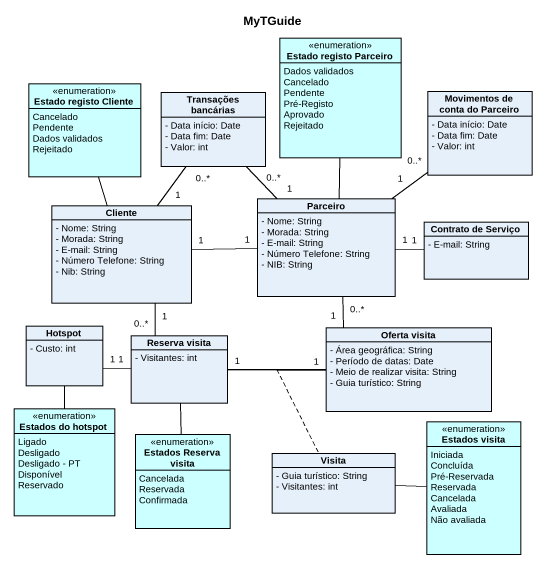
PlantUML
@startuml
title MyTGuide
hide circle
hide empty members
skinparam classAttributeIconSize 0
enum "Estado registo Parceiro" as Estado_registo_Parceiro #CCFFFF {
  Dados validados
  Cancelado
  Pendente
  Pré-Registo
  Aprovado
  Rejeitado
}
enum "Estado registo Cliente" as Estado_registo_Cliente #CCFFFF {
  Cancelado
  Pendente
  Dados validados
  Rejeitado
}
class "Transações bancárias" as Transações_bancárias {
  - Data início: Date
  - Data fim: Date
  - Valor: int
}
class "Movimentos de conta do Parceiro" as Movimentos_de_conta_do {
  - Data início: Date
  - Data fim: Date
  - Valor: int
}
class Cliente {
  - Nome: String
  - Morada: String
  - E-mail: String
  - Número Telefone: String
  - Nib: String
}
class Parceiro {
  - Nome: String
  - Morada: String
  - E-mail: String
  - Número Telefone: String
  - NIB: String
}
class "Contrato de Serviço" as Contrato_de_Serviço {
  - E-mail: String
}
class Hotspot {
  - Custo: int
}
class "Reserva visita" as Reserva_visita {
  - Visitantes: int
}
class "Oferta visita" as Oferta_visita {
  - Área geográfica: String
  - Período de datas: Date
  - Meio de realizar visita: String
  - Guia turístico: String
}
enum "Estados do hotspot" as Estados_do_hotspot #CCFFFF {
  Ligado
  Desligado
  Desligado - PT
  Disponível
  Reservado
}
enum "Estados Reserva visita" as Estados_Reserva_visita #CCFFFF {
  Cancelada
  Reservada
  Confirmada
}
enum "Estados visita" as Estados_visita #CCFFFF {
  Iniciada
  Concluída
  Pré-Reservada
  Reservada
  Cancelada
  Avaliada
  Não avaliada
}
class Visita {
  - Guia turístico: String
  - Visitantes: int
}
Estado_registo_Cliente -- Cliente
Transações_bancárias "0..*" -- "1" Cliente
Transações_bancárias "0..*" -- "1" Parceiro
Movimentos_de_conta_do "0..*" -- "1" Parceiro
Cliente "1" -right- "1" Parceiro
Cliente "1" -- "0..*" Reserva_visita
Parceiro -up- Estado_registo_Parceiro
Parceiro "1" -right- "1" Contrato_de_Serviço
Parceiro "0..*" -- "1" Oferta_visita
Hotspot "1" -right- "1" Reserva_visita
Reserva_visita -right- Oferta_visita
(Reserva_visita, Oferta_visita) .. Visita
Oferta_visita "1" -left- "1" Reserva_visita
Estados_do_hotspot -up- Hotspot
Estados_Reserva_visita -up- Reserva_visita
Visita -right- Estados_visita
@enduml
